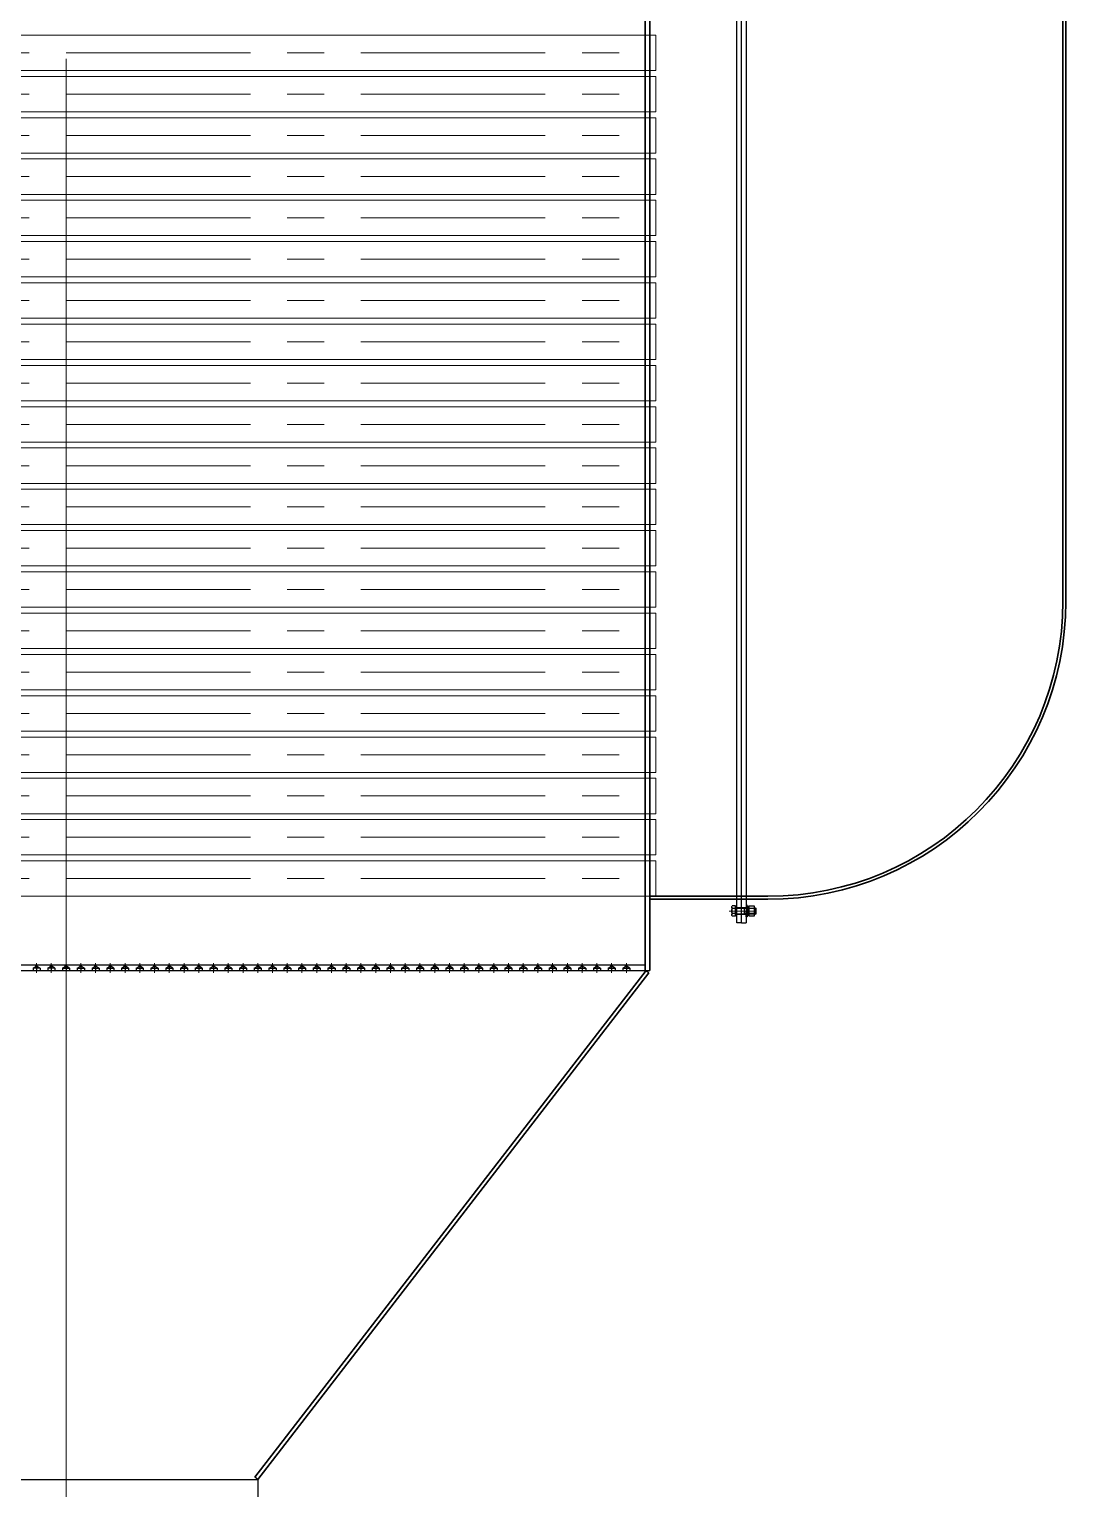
# Model space of a CAD drawing. Header units: millimetres. Extents: x -5488 to 14225, y -250 to 10250.
# Drawn here: x 7739 to 9497, y 1712 to 4187 of the extents above; entities that cross this region are included whole.
import ezdxf

# ---------------------------------------------------------------- set-up
doc = ezdxf.new("R2010")
doc.units = ezdxf.units.MM
doc.header["$LTSCALE"] = 250
for name, pattern in [('CENTER', [2, 1.25, -0.25, 0.25, -0.25]), ('DASHED', [0.75, 0.5, -0.25]), ('点画线', [18, 12, -2, 2, -2])]:
    doc.linetypes.add(name, pattern=pattern)
doc.layers.get('0').update_dxf_attribs({"lineweight": 25})
for name, color, linetype, lineweight in [('1轮廓实线层', 7, 'Continuous', 25), ('2细线层', 4, 'Continuous', 9), ('3中心线层', 1, 'CENTER', 15), ('4虚线层', 6, 'DASHED', 9), ('6文字层', 3, 'Continuous', 20), ('EB0', 7, 'Continuous', 35), ('中心线层', 1, '点画线', 18)]:
    doc.layers.add(name, color=color, linetype=linetype, lineweight=lineweight)

# ---------------------------------------------------------------- blocks, each defined once
blk = doc.blocks.new('*U437')
at = {"layer": '1轮廓实线层'}
for p, q in [((-10, -2), (-10, 0)), ((-10, 0), (0, 0)), ((10, 0), (0, 0)), ((10, -2), (10, 0)), ((0, -2), (-10, -2)), ((0, -2), (10, -2))]:
    blk.add_line(p, q, dxfattribs=at)
at = {"layer": '3中心线层'}
blk.add_line((0, -4.1), (0, 1.8), dxfattribs=at)
at = {"layer": '4虚线层'}
for p, q in [((-5.5, -2), (-5.5, 0)), ((5.5, -2), (5.5, 0))]:
    blk.add_line(p, q, dxfattribs=at)
blk = doc.blocks.new('*U438')
blk.add_line((-7.7, -2.6), (-7.7, -1.3))
at = {"layer": '1轮廓实线层'}
for p, q in [((-7.7, -2.6), (-7.7, 0)), ((-7.7, 0), (0.6, 0)), ((0, -2.6), (-0.7, 0)), ((7.7, 0), (0.6, 0)), ((0.6, 0), (1.3, -2.6)), ((7.7, -2.6), (7.7, 0)), ((0, -2.6), (-7.7, -2.6)), ((0, -2.6), (7.7, -2.6))]:
    blk.add_line(p, q, dxfattribs=at)
at = {"layer": '3中心线层'}
blk.add_line((0, -4.7), (0, 2.1), dxfattribs=at)
at = {"layer": '4虚线层'}
for p, q in [((-5.1, -2.6), (-5.1, 0)), ((5.1, -2.6), (5.1, 0))]:
    blk.add_line(p, q, dxfattribs=at)
blk = doc.blocks.new('*U439')
for p, q in [((-6.6, 0), (6.6, 0)), ((-8.8, -8.8), (-8.8, -0.7)), ((6.6, -9.5), (-6.6, -9.5)), ((-4.4, -8.8), (-4.4, -0.7)), ((4.4, -8.8), (4.4, -0.7)), ((8.8, -0.7), (8.8, -8.8))]:
    blk.add_line(p, q)
for centre, radius, start, end in [((-6.6, -3.7), 3.75, 54.0904, 125.9096), ((-6.6, -5.8), 3.75, 234.0904, 305.9096), ((0, -13.9), 13.9, 71.5934, 108.4066), ((0, 4.4), 13.9, 251.5934, 288.4066), ((6.6, -3.7), 3.75, 54.0904, 125.9096), ((6.6, -5.8), 3.75, 234.0904, 305.9096)]:
    blk.add_arc(centre, radius, start, end)
at = {"layer": '3中心线层'}
blk.add_line((0, -9.5), (0, 0), dxfattribs=at)
blk = doc.blocks.new('axx')
at = {"layer": '1轮廓实线层'}
for p, q in [((6634.3, 4411.5), (6634.3, 4418.1)), ((6634.3, 4404.9), (6634.3, 4411.5)), ((6640.7, 4420.3), (6635.3, 4420.3)), ((6640.7, 4415.9), (6635.3, 4415.9)), ((6640.7, 4407.1), (6635.3, 4407.1)), ((6640.7, 4420.3), (6640.7, 4402.7)), ((6640.7, 4416.5), (6675.7, 4416.5)), ((6640.7, 4406.5), (6675.7, 4406.5)), ((6655.7, 4416.5), (6655.7, 4406.5)), ((6675.7, 4416.5), (6675.7, 4406.5)), ((6640.7, 4402.7), (6635.3, 4402.7))]:
    blk.add_line(p, q, dxfattribs=at)
for centre, radius, start, end in [((6637.3, 4418.1), 3, 132.8267, 227.1733), ((6644.8, 4411.5), 10.6, 155.3704, 204.6296), ((6637.3, 4404.9), 3, 132.8267, 227.1733)]:
    blk.add_arc(centre, radius, start, end, dxfattribs=at)
at = {"layer": '2细线层'}
for p, q in [((6655.7, 4415.5), (6675.7, 4415.5)), ((6655.7, 4407.5), (6675.7, 4407.5))]:
    blk.add_line(p, q, dxfattribs=at)
at = {"layer": '3中心线层'}
for p, q in [((6657.9, 4411.5), (6629.7, 4411.5)), ((6657.9, 4411.5), (6629.7, 4411.5)), ((6657.9, 4411.5), (6629.7, 4411.5)), ((6657.9, 4411.5), (6629.7, 4411.5)), ((6630.4, 4411.5), (6669.5, 4411.5)), ((6641.5, 4411.5), (6669.6, 4411.5)), ((6641.5, 4411.5), (6669.6, 4411.5)), ((6641.5, 4411.5), (6669.6, 4411.5)), ((6641.5, 4411.5), (6669.6, 4411.5))]:
    blk.add_line(p, q, dxfattribs=at)
at = {"layer": '4虚线层'}
for p, q in [((6650.7, 4417.5), (6640.7, 4417.5)), ((6650.7, 4417.5), (6640.7, 4417.5)), ((6650.7, 4405.5), (6640.7, 4405.5)), ((6650.7, 4405.5), (6640.7, 4405.5)), ((6650.7, 4417.5), (6658.7, 4417.5)), ((6650.7, 4417.5), (6658.7, 4417.5)), ((6650.7, 4405.5), (6658.7, 4405.5)), ((6650.7, 4405.5), (6658.7, 4405.5))]:
    blk.add_line(p, q, dxfattribs=at)
at = {"xscale": -1, "rotation": 90}
for name, p in [('*U437', (6658.7, 4411.5)), ('*U438', (6660.7, 4411.5)), ('*U439', (6663.3, 4411.5))]:
    blk.add_blockref(name, p, dxfattribs=at)

msp = doc.modelspace()

# ---------------------------------------------------------------- linework, layer by layer
for p, q in [((8938.69, 2671.54), (8938.69, 5579.04)), ((8946.69, 2671.54), (8946.69, 5579.04)), ((8946.69, 2671.54), (8946.69, 5579.04)), ((8954.69, 5579.04), (8954.69, 2671.54)), ((8946.69, 2671.54), (8938.69, 2671.54)), ((8946.69, 2671.54), (8954.69, 2671.54)), ((6819.69, 2600.54), (8783.69, 2600.54)), ((7750.44, 2597.54), (7750.44, 2600.54)), ((7751.69, 2600.54), (7751.69, 2590.54)), ((7752.94, 2597.54), (7752.94, 2600.54)), ((7775.44, 2597.54), (7775.44, 2600.54)), ((7776.69, 2600.54), (7776.69, 2590.54)), ((7777.94, 2597.54), (7777.94, 2600.54)), ((7800.44, 2597.54), (7800.44, 2600.54)), ((7800.44, 2597.54), (7800.44, 2600.54)), ((7801.69, 2600.54), (7801.69, 2590.54)), ((7801.69, 2600.54), (7801.69, 2590.54)), ((7802.94, 2597.54), (7802.94, 2600.54)), ((7802.94, 2597.54), (7802.94, 2600.54)), ((7825.44, 2597.54), (7825.44, 2600.54)), ((7826.69, 2600.54), (7826.69, 2590.54)), ((7827.94, 2597.54), (7827.94, 2600.54)), ((7850.44, 2597.54), (7850.44, 2600.54)), ((7851.69, 2600.54), (7851.69, 2590.54)), ((7852.94, 2597.54), (7852.94, 2600.54)), ((7875.44, 2597.54), (7875.44, 2600.54)), ((7876.69, 2600.54), (7876.69, 2590.54)), ((7877.94, 2597.54), (7877.94, 2600.54)), ((7900.44, 2597.54), (7900.44, 2600.54)), ((7901.69, 2600.54), (7901.69, 2590.54)), ((7902.94, 2597.54), (7902.94, 2600.54)), ((7925.44, 2597.54), (7925.44, 2600.54)), ((7926.69, 2600.54), (7926.69, 2590.54)), ((7927.94, 2597.54), (7927.94, 2600.54)), ((7950.44, 2597.54), (7950.44, 2600.54)), ((7951.69, 2600.54), (7951.69, 2590.54)), ((7952.94, 2597.54), (7952.94, 2600.54)), ((7975.44, 2597.54), (7975.44, 2600.54)), ((7976.69, 2600.54), (7976.69, 2590.54)), ((7977.94, 2597.54), (7977.94, 2600.54)), ((8000.44, 2597.54), (8000.44, 2600.54)), ((8001.69, 2600.54), (8001.69, 2590.54)), ((8002.94, 2597.54), (8002.94, 2600.54)), ((8025.44, 2597.54), (8025.44, 2600.54)), ((8026.69, 2600.54), (8026.69, 2590.54)), ((8027.94, 2597.54), (8027.94, 2600.54)), ((8050.44, 2597.54), (8050.44, 2600.54)), ((8051.69, 2600.54), (8051.69, 2590.54)), ((8052.94, 2597.54), (8052.94, 2600.54)), ((8075.44, 2597.54), (8075.44, 2600.54)), ((8076.69, 2600.54), (8076.69, 2590.54)), ((8077.94, 2597.54), (8077.94, 2600.54)), ((8100.44, 2597.54), (8100.44, 2600.54)), ((8101.69, 2600.54), (8101.69, 2590.54)), ((8102.94, 2597.54), (8102.94, 2600.54)), ((8125.44, 2597.54), (8125.44, 2600.54)), ((8126.69, 2600.54), (8126.69, 2590.54)), ((8127.94, 2597.54), (8127.94, 2600.54)), ((8150.44, 2597.54), (8150.44, 2600.54)), ((8151.69, 2600.54), (8151.69, 2590.54)), ((8152.94, 2597.54), (8152.94, 2600.54)), ((8175.44, 2597.54), (8175.44, 2600.54)), ((8176.69, 2600.54), (8176.69, 2590.54)), ((8177.94, 2597.54), (8177.94, 2600.54)), ((8200.44, 2597.54), (8200.44, 2600.54)), ((8201.69, 2600.54), (8201.69, 2590.54)), ((8202.94, 2597.54), (8202.94, 2600.54)), ((8225.44, 2597.54), (8225.44, 2600.54)), ((8226.69, 2600.54), (8226.69, 2590.54)), ((8227.94, 2597.54), (8227.94, 2600.54)), ((8250.44, 2597.54), (8250.44, 2600.54)), ((8251.69, 2600.54), (8251.69, 2590.54)), ((8252.94, 2597.54), (8252.94, 2600.54)), ((8275.44, 2597.54), (8275.44, 2600.54)), ((8276.69, 2600.54), (8276.69, 2590.54)), ((8277.94, 2597.54), (8277.94, 2600.54)), ((8300.44, 2597.54), (8300.44, 2600.54)), ((8301.69, 2600.54), (8301.69, 2590.54)), ((8302.94, 2597.54), (8302.94, 2600.54)), ((8325.44, 2597.54), (8325.44, 2600.54)), ((8326.69, 2600.54), (8326.69, 2590.54)), ((8327.94, 2597.54), (8327.94, 2600.54)), ((8350.44, 2597.54), (8350.44, 2600.54)), ((8351.69, 2600.54), (8351.69, 2590.54)), ((8352.94, 2597.54), (8352.94, 2600.54)), ((8375.44, 2597.54), (8375.44, 2600.54)), ((8376.69, 2600.54), (8376.69, 2590.54)), ((8377.94, 2597.54), (8377.94, 2600.54)), ((8400.44, 2597.54), (8400.44, 2600.54)), ((8401.69, 2600.54), (8401.69, 2590.54)), ((8402.94, 2597.54), (8402.94, 2600.54)), ((8425.44, 2597.54), (8425.44, 2600.54)), ((8426.69, 2600.54), (8426.69, 2590.54)), ((8427.94, 2597.54), (8427.94, 2600.54)), ((8450.44, 2597.54), (8450.44, 2600.54)), ((8451.69, 2600.54), (8451.69, 2590.54)), ((8452.94, 2597.54), (8452.94, 2600.54)), ((8475.44, 2597.54), (8475.44, 2600.54)), ((8476.69, 2600.54), (8476.69, 2590.54)), ((8477.94, 2597.54), (8477.94, 2600.54)), ((8500.44, 2597.54), (8500.44, 2600.54)), ((8501.69, 2600.54), (8501.69, 2590.54)), ((8502.94, 2597.54), (8502.94, 2600.54)), ((8525.44, 2597.54), (8525.44, 2600.54)), ((8526.69, 2600.54), (8526.69, 2590.54)), ((8527.94, 2597.54), (8527.94, 2600.54)), ((8550.44, 2597.54), (8550.44, 2600.54)), ((8551.69, 2600.54), (8551.69, 2590.54)), ((8552.94, 2597.54), (8552.94, 2600.54)), ((8575.44, 2597.54), (8575.44, 2600.54)), ((8576.69, 2600.54), (8576.69, 2590.54)), ((8577.94, 2597.54), (8577.94, 2600.54)), ((8600.44, 2597.54), (8600.44, 2600.54)), ((8601.69, 2600.54), (8601.69, 2590.54)), ((8602.94, 2597.54), (8602.94, 2600.54)), ((8625.44, 2597.54), (8625.44, 2600.54)), ((8626.69, 2600.54), (8626.69, 2590.54)), ((8627.94, 2597.54), (8627.94, 2600.54)), ((8650.44, 2597.54), (8650.44, 2600.54)), ((8651.69, 2600.54), (8651.69, 2590.54)), ((8652.94, 2597.54), (8652.94, 2600.54)), ((8675.44, 2597.54), (8675.44, 2600.54)), ((8676.69, 2600.54), (8676.69, 2590.54)), ((8677.94, 2597.54), (8677.94, 2600.54)), ((8700.44, 2597.54), (8700.44, 2600.54)), ((8701.69, 2600.54), (8701.69, 2590.54)), ((8702.94, 2597.54), (8702.94, 2600.54)), ((8725.44, 2597.54), (8725.44, 2600.54)), ((8726.69, 2600.54), (8726.69, 2590.54)), ((8727.94, 2597.54), (8727.94, 2600.54)), ((8750.44, 2597.54), (8750.44, 2600.54)), ((8751.69, 2600.54), (8751.69, 2590.54)), ((8752.94, 2597.54), (8752.94, 2600.54)), ((6811.69, 2590.54), (8791.69, 2590.54)), ((7745.69, 2594.79), (7745.69, 2590.54)), ((7757.69, 2594.79), (7745.69, 2594.79)), ((7752.94, 2597.54), (7750.44, 2597.54)), ((7757.69, 2594.79), (7757.69, 2590.54)), ((7770.69, 2594.79), (7770.69, 2590.54)), ((7782.69, 2594.79), (7770.69, 2594.79)), ((7777.94, 2597.54), (7775.44, 2597.54)), ((7782.69, 2594.79), (7782.69, 2590.54)), ((7795.69, 2594.79), (7795.69, 2590.54)), ((7795.69, 2594.79), (7807.69, 2594.79)), ((7795.69, 2594.79), (7795.69, 2590.54)), ((7807.69, 2594.79), (7795.69, 2594.79)), ((7800.44, 2597.54), (7802.94, 2597.54)), ((7802.94, 2597.54), (7800.44, 2597.54)), ((7807.69, 2594.79), (7807.69, 2590.54)), ((7807.69, 2594.79), (7807.69, 2590.54)), ((7820.69, 2594.79), (7820.69, 2590.54)), ((7820.69, 2594.79), (7832.69, 2594.79)), ((7825.44, 2597.54), (7827.94, 2597.54)), ((7832.69, 2594.79), (7832.69, 2590.54)), ((7845.69, 2594.79), (7845.69, 2590.54)), ((7845.69, 2594.79), (7857.69, 2594.79)), ((7850.44, 2597.54), (7852.94, 2597.54)), ((7857.69, 2594.79), (7857.69, 2590.54)), ((7870.69, 2594.79), (7870.69, 2590.54)), ((7870.69, 2594.79), (7882.69, 2594.79)), ((7875.44, 2597.54), (7877.94, 2597.54)), ((7882.69, 2594.79), (7882.69, 2590.54)), ((7895.69, 2594.79), (7895.69, 2590.54)), ((7895.69, 2594.79), (7907.69, 2594.79)), ((7900.44, 2597.54), (7902.94, 2597.54)), ((7907.69, 2594.79), (7907.69, 2590.54)), ((7920.69, 2594.79), (7920.69, 2590.54)), ((7920.69, 2594.79), (7932.69, 2594.79)), ((7925.44, 2597.54), (7927.94, 2597.54)), ((7932.69, 2594.79), (7932.69, 2590.54)), ((7945.69, 2594.79), (7945.69, 2590.54)), ((7945.69, 2594.79), (7957.69, 2594.79)), ((7950.44, 2597.54), (7952.94, 2597.54)), ((7957.69, 2594.79), (7957.69, 2590.54)), ((7970.69, 2594.79), (7970.69, 2590.54)), ((7970.69, 2594.79), (7982.69, 2594.79)), ((7975.44, 2597.54), (7977.94, 2597.54)), ((7982.69, 2594.79), (7982.69, 2590.54)), ((7995.69, 2594.79), (7995.69, 2590.54)), ((7995.69, 2594.79), (8007.69, 2594.79)), ((8000.44, 2597.54), (8002.94, 2597.54)), ((8007.69, 2594.79), (8007.69, 2590.54)), ((8020.69, 2594.79), (8020.69, 2590.54)), ((8020.69, 2594.79), (8032.69, 2594.79)), ((8025.44, 2597.54), (8027.94, 2597.54)), ((8032.69, 2594.79), (8032.69, 2590.54)), ((8045.69, 2594.79), (8045.69, 2590.54)), ((8045.69, 2594.79), (8057.69, 2594.79)), ((8050.44, 2597.54), (8052.94, 2597.54)), ((8057.69, 2594.79), (8057.69, 2590.54)), ((8070.69, 2594.79), (8070.69, 2590.54)), ((8070.69, 2594.79), (8082.69, 2594.79)), ((8075.44, 2597.54), (8077.94, 2597.54)), ((8082.69, 2594.79), (8082.69, 2590.54)), ((8095.69, 2594.79), (8095.69, 2590.54)), ((8095.69, 2594.79), (8107.69, 2594.79)), ((8100.44, 2597.54), (8102.94, 2597.54)), ((8107.69, 2594.79), (8107.69, 2590.54)), ((8120.69, 2594.79), (8120.69, 2590.54)), ((8120.69, 2594.79), (8132.69, 2594.79)), ((8125.44, 2597.54), (8127.94, 2597.54)), ((8132.69, 2594.79), (8132.69, 2590.54)), ((8145.69, 2594.79), (8145.69, 2590.54)), ((8145.69, 2594.79), (8157.69, 2594.79)), ((8150.44, 2597.54), (8152.94, 2597.54)), ((8157.69, 2594.79), (8157.69, 2590.54)), ((8170.69, 2594.79), (8170.69, 2590.54)), ((8170.69, 2594.79), (8182.69, 2594.79)), ((8175.44, 2597.54), (8177.94, 2597.54)), ((8182.69, 2594.79), (8182.69, 2590.54)), ((8195.69, 2594.79), (8195.69, 2590.54)), ((8195.69, 2594.79), (8207.69, 2594.79)), ((8200.44, 2597.54), (8202.94, 2597.54)), ((8207.69, 2594.79), (8207.69, 2590.54)), ((8220.69, 2594.79), (8220.69, 2590.54)), ((8220.69, 2594.79), (8232.69, 2594.79)), ((8225.44, 2597.54), (8227.94, 2597.54)), ((8232.69, 2594.79), (8232.69, 2590.54)), ((8245.69, 2594.79), (8245.69, 2590.54)), ((8245.69, 2594.79), (8257.69, 2594.79)), ((8250.44, 2597.54), (8252.94, 2597.54)), ((8257.69, 2594.79), (8257.69, 2590.54)), ((8270.69, 2594.79), (8270.69, 2590.54)), ((8270.69, 2594.79), (8282.69, 2594.79)), ((8275.44, 2597.54), (8277.94, 2597.54)), ((8282.69, 2594.79), (8282.69, 2590.54)), ((8295.69, 2594.79), (8295.69, 2590.54)), ((8295.69, 2594.79), (8307.69, 2594.79)), ((8300.44, 2597.54), (8302.94, 2597.54)), ((8307.69, 2594.79), (8307.69, 2590.54)), ((8320.69, 2594.79), (8320.69, 2590.54)), ((8320.69, 2594.79), (8332.69, 2594.79)), ((8325.44, 2597.54), (8327.94, 2597.54)), ((8332.69, 2594.79), (8332.69, 2590.54)), ((8345.69, 2594.79), (8345.69, 2590.54)), ((8345.69, 2594.79), (8357.69, 2594.79)), ((8350.44, 2597.54), (8352.94, 2597.54)), ((8357.69, 2594.79), (8357.69, 2590.54)), ((8370.69, 2594.79), (8370.69, 2590.54)), ((8370.69, 2594.79), (8382.69, 2594.79)), ((8375.44, 2597.54), (8377.94, 2597.54)), ((8382.69, 2594.79), (8382.69, 2590.54)), ((8395.69, 2594.79), (8395.69, 2590.54)), ((8395.69, 2594.79), (8407.69, 2594.79)), ((8400.44, 2597.54), (8402.94, 2597.54)), ((8407.69, 2594.79), (8407.69, 2590.54)), ((8420.69, 2594.79), (8420.69, 2590.54)), ((8420.69, 2594.79), (8432.69, 2594.79)), ((8425.44, 2597.54), (8427.94, 2597.54)), ((8432.69, 2594.79), (8432.69, 2590.54)), ((8445.69, 2594.79), (8445.69, 2590.54)), ((8445.69, 2594.79), (8457.69, 2594.79)), ((8450.44, 2597.54), (8452.94, 2597.54)), ((8457.69, 2594.79), (8457.69, 2590.54)), ((8470.69, 2594.79), (8470.69, 2590.54)), ((8470.69, 2594.79), (8482.69, 2594.79)), ((8475.44, 2597.54), (8477.94, 2597.54)), ((8482.69, 2594.79), (8482.69, 2590.54)), ((8495.69, 2594.79), (8495.69, 2590.54)), ((8495.69, 2594.79), (8507.69, 2594.79)), ((8500.44, 2597.54), (8502.94, 2597.54)), ((8507.69, 2594.79), (8507.69, 2590.54)), ((8520.69, 2594.79), (8520.69, 2590.54)), ((8520.69, 2594.79), (8532.69, 2594.79)), ((8525.44, 2597.54), (8527.94, 2597.54)), ((8532.69, 2594.79), (8532.69, 2590.54)), ((8545.69, 2594.79), (8545.69, 2590.54)), ((8545.69, 2594.79), (8557.69, 2594.79)), ((8550.44, 2597.54), (8552.94, 2597.54)), ((8557.69, 2594.79), (8557.69, 2590.54)), ((8570.69, 2594.79), (8570.69, 2590.54)), ((8570.69, 2594.79), (8582.69, 2594.79)), ((8575.44, 2597.54), (8577.94, 2597.54)), ((8582.69, 2594.79), (8582.69, 2590.54)), ((8595.69, 2594.79), (8595.69, 2590.54)), ((8595.69, 2594.79), (8607.69, 2594.79)), ((8600.44, 2597.54), (8602.94, 2597.54)), ((8607.69, 2594.79), (8607.69, 2590.54)), ((8620.69, 2594.79), (8620.69, 2590.54)), ((8620.69, 2594.79), (8632.69, 2594.79)), ((8625.44, 2597.54), (8627.94, 2597.54)), ((8632.69, 2594.79), (8632.69, 2590.54)), ((8645.69, 2594.79), (8645.69, 2590.54)), ((8645.69, 2594.79), (8657.69, 2594.79)), ((8650.44, 2597.54), (8652.94, 2597.54)), ((8657.69, 2594.79), (8657.69, 2590.54)), ((8670.69, 2594.79), (8670.69, 2590.54)), ((8670.69, 2594.79), (8682.69, 2594.79)), ((8675.44, 2597.54), (8677.94, 2597.54)), ((8682.69, 2594.79), (8682.69, 2590.54)), ((8695.69, 2594.79), (8695.69, 2590.54)), ((8695.69, 2594.79), (8707.69, 2594.79)), ((8700.44, 2597.54), (8702.94, 2597.54)), ((8707.69, 2594.79), (8707.69, 2590.54)), ((8720.69, 2594.79), (8720.69, 2590.54)), ((8720.69, 2594.79), (8732.69, 2594.79)), ((8725.44, 2597.54), (8727.94, 2597.54)), ((8732.69, 2594.79), (8732.69, 2590.54)), ((8745.69, 2594.79), (8745.69, 2590.54)), ((8745.69, 2594.79), (8757.69, 2594.79)), ((8750.44, 2597.54), (8752.94, 2597.54)), ((8757.69, 2594.79), (8757.69, 2590.54)), ((8785.27, 2590.54), (8789.99, 2586.84)), ((7476.69, 1727.77), (8126.69, 1727.77)), ((8126.69, 1727.77), (8121.97, 1731.47)), ((8126.69, 1727.77), (8126.69, 1677.77))]:
    msp.add_line(p, q)
at = {"layer": '1轮廓实线层'}
for p, q in [((7745.69, 2594.79), (7750.44, 2597.54)), ((7757.69, 2594.79), (7752.94, 2597.54)), ((7770.69, 2594.79), (7775.44, 2597.54)), ((7782.69, 2594.79), (7777.94, 2597.54)), ((7795.69, 2594.79), (7800.44, 2597.54)), ((7795.69, 2594.79), (7800.44, 2597.54)), ((7807.69, 2594.79), (7802.94, 2597.54)), ((7807.69, 2594.79), (7802.94, 2597.54)), ((7820.69, 2594.79), (7825.44, 2597.54)), ((7832.69, 2594.79), (7827.94, 2597.54)), ((7845.69, 2594.79), (7850.44, 2597.54)), ((7857.69, 2594.79), (7852.94, 2597.54)), ((7870.69, 2594.79), (7875.44, 2597.54)), ((7882.69, 2594.79), (7877.94, 2597.54)), ((7895.69, 2594.79), (7900.44, 2597.54)), ((7907.69, 2594.79), (7902.94, 2597.54)), ((7920.69, 2594.79), (7925.44, 2597.54)), ((7932.69, 2594.79), (7927.94, 2597.54)), ((7945.69, 2594.79), (7950.44, 2597.54)), ((7957.69, 2594.79), (7952.94, 2597.54)), ((7970.69, 2594.79), (7975.44, 2597.54)), ((7982.69, 2594.79), (7977.94, 2597.54)), ((7995.69, 2594.79), (8000.44, 2597.54)), ((8007.69, 2594.79), (8002.94, 2597.54)), ((8020.69, 2594.79), (8025.44, 2597.54)), ((8032.69, 2594.79), (8027.94, 2597.54)), ((8045.69, 2594.79), (8050.44, 2597.54)), ((8057.69, 2594.79), (8052.94, 2597.54)), ((8070.69, 2594.79), (8075.44, 2597.54)), ((8082.69, 2594.79), (8077.94, 2597.54)), ((8095.69, 2594.79), (8100.44, 2597.54)), ((8107.69, 2594.79), (8102.94, 2597.54)), ((8120.69, 2594.79), (8125.44, 2597.54)), ((8132.69, 2594.79), (8127.94, 2597.54)), ((8145.69, 2594.79), (8150.44, 2597.54)), ((8157.69, 2594.79), (8152.94, 2597.54)), ((8170.69, 2594.79), (8175.44, 2597.54)), ((8182.69, 2594.79), (8177.94, 2597.54)), ((8195.69, 2594.79), (8200.44, 2597.54)), ((8207.69, 2594.79), (8202.94, 2597.54)), ((8220.69, 2594.79), (8225.44, 2597.54)), ((8232.69, 2594.79), (8227.94, 2597.54)), ((8245.69, 2594.79), (8250.44, 2597.54)), ((8257.69, 2594.79), (8252.94, 2597.54)), ((8270.69, 2594.79), (8275.44, 2597.54)), ((8282.69, 2594.79), (8277.94, 2597.54)), ((8295.69, 2594.79), (8300.44, 2597.54)), ((8307.69, 2594.79), (8302.94, 2597.54)), ((8320.69, 2594.79), (8325.44, 2597.54)), ((8332.69, 2594.79), (8327.94, 2597.54)), ((8345.69, 2594.79), (8350.44, 2597.54)), ((8357.69, 2594.79), (8352.94, 2597.54)), ((8370.69, 2594.79), (8375.44, 2597.54)), ((8382.69, 2594.79), (8377.94, 2597.54)), ((8395.69, 2594.79), (8400.44, 2597.54)), ((8407.69, 2594.79), (8402.94, 2597.54)), ((8420.69, 2594.79), (8425.44, 2597.54)), ((8432.69, 2594.79), (8427.94, 2597.54)), ((8445.69, 2594.79), (8450.44, 2597.54)), ((8457.69, 2594.79), (8452.94, 2597.54)), ((8470.69, 2594.79), (8475.44, 2597.54)), ((8482.69, 2594.79), (8477.94, 2597.54)), ((8495.69, 2594.79), (8500.44, 2597.54)), ((8507.69, 2594.79), (8502.94, 2597.54)), ((8520.69, 2594.79), (8525.44, 2597.54)), ((8532.69, 2594.79), (8527.94, 2597.54)), ((8545.69, 2594.79), (8550.44, 2597.54)), ((8557.69, 2594.79), (8552.94, 2597.54)), ((8570.69, 2594.79), (8575.44, 2597.54)), ((8582.69, 2594.79), (8577.94, 2597.54)), ((8595.69, 2594.79), (8600.44, 2597.54)), ((8607.69, 2594.79), (8602.94, 2597.54)), ((8620.69, 2594.79), (8625.44, 2597.54)), ((8632.69, 2594.79), (8627.94, 2597.54)), ((8645.69, 2594.79), (8650.44, 2597.54)), ((8657.69, 2594.79), (8652.94, 2597.54)), ((8670.69, 2594.79), (8675.44, 2597.54)), ((8682.69, 2594.79), (8677.94, 2597.54)), ((8695.69, 2594.79), (8700.44, 2597.54)), ((8707.69, 2594.79), (8702.94, 2597.54)), ((8720.69, 2594.79), (8725.44, 2597.54)), ((8732.69, 2594.79), (8727.94, 2597.54)), ((8745.69, 2594.79), (8750.44, 2597.54)), ((8757.69, 2594.79), (8752.94, 2597.54))]:
    msp.add_line(p, q, dxfattribs=at)
at = {"layer": '3中心线层'}
for p, q in [((6801.69, 4146.54), (8801.69, 4146.54)), ((6801.69, 4076.54), (8801.69, 4076.54)), ((6801.69, 4006.54), (8801.69, 4006.54)), ((6801.69, 3936.54), (8801.69, 3936.54)), ((6801.69, 3866.54), (8801.69, 3866.54)), ((6801.69, 3796.54), (8801.69, 3796.54)), ((6801.69, 3726.54), (8801.69, 3726.54)), ((6801.69, 3656.54), (8801.69, 3656.54)), ((6801.69, 3586.54), (8801.69, 3586.54)), ((6801.69, 3516.54), (8801.69, 3516.54)), ((6801.69, 3446.54), (8801.69, 3446.54)), ((6801.69, 3376.54), (8801.69, 3376.54)), ((6801.69, 3306.54), (8801.69, 3306.54)), ((6801.69, 3236.54), (8801.69, 3236.54)), ((6801.69, 3166.54), (8801.69, 3166.54)), ((6801.69, 3096.54), (8801.69, 3096.54)), ((6801.69, 3026.54), (8801.69, 3026.54)), ((6801.69, 2956.54), (8801.69, 2956.54)), ((6801.69, 2886.54), (8801.69, 2886.54)), ((6801.69, 2816.54), (8801.69, 2816.54)), ((6801.69, 2746.54), (8801.69, 2746.54)), ((7751.69, 2586.52), (7751.69, 2603.29)), ((7776.69, 2586.52), (7776.69, 2603.29)), ((7801.69, 2586.52), (7801.69, 2603.29)), ((7801.69, 2586.52), (7801.69, 2603.29)), ((7826.69, 2586.52), (7826.69, 2603.29)), ((7851.69, 2586.52), (7851.69, 2603.29)), ((7876.69, 2586.52), (7876.69, 2603.29)), ((7901.69, 2586.52), (7901.69, 2603.29)), ((7926.69, 2586.52), (7926.69, 2603.29)), ((7951.69, 2586.52), (7951.69, 2603.29)), ((7976.69, 2586.52), (7976.69, 2603.29)), ((8001.69, 2586.52), (8001.69, 2603.29)), ((8026.69, 2586.52), (8026.69, 2603.29)), ((8051.69, 2586.52), (8051.69, 2603.29)), ((8076.69, 2586.52), (8076.69, 2603.29)), ((8101.69, 2586.52), (8101.69, 2603.29)), ((8126.69, 2586.52), (8126.69, 2603.29)), ((8151.69, 2586.52), (8151.69, 2603.29)), ((8176.69, 2586.52), (8176.69, 2603.29)), ((8201.69, 2586.52), (8201.69, 2603.29)), ((8226.69, 2586.52), (8226.69, 2603.29)), ((8251.69, 2586.52), (8251.69, 2603.29)), ((8276.69, 2586.52), (8276.69, 2603.29)), ((8301.69, 2586.52), (8301.69, 2603.29)), ((8326.69, 2586.52), (8326.69, 2603.29)), ((8351.69, 2586.52), (8351.69, 2603.29)), ((8376.69, 2586.52), (8376.69, 2603.29)), ((8401.69, 2586.52), (8401.69, 2603.29)), ((8426.69, 2586.52), (8426.69, 2603.29)), ((8451.69, 2586.52), (8451.69, 2603.29)), ((8476.69, 2586.52), (8476.69, 2603.29)), ((8501.69, 2586.52), (8501.69, 2603.29)), ((8526.69, 2586.52), (8526.69, 2603.29)), ((8551.69, 2586.52), (8551.69, 2603.29)), ((8576.69, 2586.52), (8576.69, 2603.29)), ((8601.69, 2586.52), (8601.69, 2603.29)), ((8626.69, 2586.52), (8626.69, 2603.29)), ((8651.69, 2586.52), (8651.69, 2603.29)), ((8676.69, 2586.52), (8676.69, 2603.29)), ((8701.69, 2586.52), (8701.69, 2603.29)), ((8726.69, 2586.52), (8726.69, 2603.29)), ((8751.69, 2586.52), (8751.69, 2603.29))]:
    msp.add_line(p, q, dxfattribs=at)
at = {"layer": '6文字层'}
for p, q in [((6801.69, 4176.54), (8801.69, 4176.54)), ((8801.69, 4116.54), (8801.69, 4176.54)), ((6801.69, 4116.54), (8801.69, 4116.54)), ((6801.69, 4106.54), (8801.69, 4106.54)), ((8801.69, 4046.54), (8801.69, 4106.54)), ((6801.69, 4046.54), (8801.69, 4046.54)), ((6801.69, 4036.54), (8801.69, 4036.54)), ((8801.69, 3976.54), (8801.69, 4036.54)), ((6801.69, 3976.54), (8801.69, 3976.54)), ((6801.69, 3966.54), (8801.69, 3966.54)), ((8801.69, 3906.54), (8801.69, 3966.54)), ((6801.69, 3906.54), (8801.69, 3906.54)), ((6801.69, 3896.54), (8801.69, 3896.54)), ((8801.69, 3836.54), (8801.69, 3896.54)), ((6801.69, 3836.54), (8801.69, 3836.54)), ((6801.69, 3826.54), (8801.69, 3826.54)), ((8801.69, 3766.54), (8801.69, 3826.54)), ((6801.69, 3766.54), (8801.69, 3766.54)), ((6801.69, 3756.54), (8801.69, 3756.54)), ((8801.69, 3696.54), (8801.69, 3756.54)), ((6801.69, 3696.54), (8801.69, 3696.54)), ((6801.69, 3686.54), (8801.69, 3686.54)), ((8801.69, 3626.54), (8801.69, 3686.54)), ((6801.69, 3626.54), (8801.69, 3626.54)), ((6801.69, 3616.54), (8801.69, 3616.54)), ((8801.69, 3556.54), (8801.69, 3616.54)), ((6801.69, 3556.54), (8801.69, 3556.54)), ((6801.69, 3546.54), (8801.69, 3546.54)), ((8801.69, 3486.54), (8801.69, 3546.54)), ((6801.69, 3486.54), (8801.69, 3486.54)), ((6801.69, 3476.54), (8801.69, 3476.54)), ((8801.69, 3416.54), (8801.69, 3476.54)), ((6801.69, 3416.54), (8801.69, 3416.54)), ((6801.69, 3406.54), (8801.69, 3406.54)), ((8801.69, 3346.54), (8801.69, 3406.54)), ((6801.69, 3346.54), (8801.69, 3346.54)), ((6801.69, 3336.54), (8801.69, 3336.54)), ((8801.69, 3276.54), (8801.69, 3336.54)), ((6801.69, 3276.54), (8801.69, 3276.54)), ((6801.69, 3266.54), (8801.69, 3266.54)), ((8801.69, 3206.54), (8801.69, 3266.54)), ((6801.69, 3206.54), (8801.69, 3206.54)), ((6801.69, 3196.54), (8801.69, 3196.54)), ((8801.69, 3136.54), (8801.69, 3196.54)), ((6801.69, 3136.54), (8801.69, 3136.54)), ((6801.69, 3126.54), (8801.69, 3126.54)), ((8801.69, 3066.54), (8801.69, 3126.54)), ((6801.69, 3066.54), (8801.69, 3066.54)), ((6801.69, 3056.54), (8801.69, 3056.54)), ((8801.69, 2996.54), (8801.69, 3056.54)), ((6801.69, 2996.54), (8801.69, 2996.54)), ((6801.69, 2986.54), (8801.69, 2986.54)), ((8801.69, 2926.54), (8801.69, 2986.54)), ((6801.69, 2926.54), (8801.69, 2926.54)), ((6801.69, 2916.54), (8801.69, 2916.54)), ((8801.69, 2856.54), (8801.69, 2916.54)), ((6801.69, 2856.54), (8801.69, 2856.54)), ((6801.69, 2846.54), (8801.69, 2846.54)), ((8801.69, 2786.54), (8801.69, 2846.54)), ((6801.69, 2786.54), (8801.69, 2786.54)), ((6801.69, 2776.54), (8801.69, 2776.54)), ((8801.69, 2716.54), (8801.69, 2776.54)), ((6801.69, 2716.54), (8801.69, 2716.54))]:
    msp.add_line(p, q, dxfattribs=at)
at = {"layer": 'EB0'}
for p, q in [((8783.69, 2590.54), (8783.69, 7746.54)), ((8791.69, 2653.54), (8791.69, 7746.54)), ((8791.69, 2590.54), (8791.69, 7746.54)), ((9491.69, 5057.34), (9491.69, 3216.54)), ((9496.69, 5057.34), (9496.69, 3216.54)), ((8791.69, 2716.54), (8991.69, 2716.54)), ((8791.69, 2711.54), (8991.69, 2711.54)), ((8785.27, 2590.54), (8121.97, 1731.47)), ((8789.99, 2586.84), (8126.69, 1727.77))]:
    msp.add_line(p, q, dxfattribs=at)
for radius in [500, 505]:
    msp.add_arc((8991.69, 3216.54), radius, 270, 0, dxfattribs=at)
at = {"layer": '中心线层', "linetype": '点画线', "lineweight": 18}
msp.add_line((7801.69, 8636.54), (7801.69, 1557.37), dxfattribs=at)

# ---------------------------------------------------------------- block references
at = {"xscale": -1, "rotation": 180}
msp.add_blockref('axx', (2296, 7103.07), dxfattribs=at)

doc.saveas('drawing.dxf')
